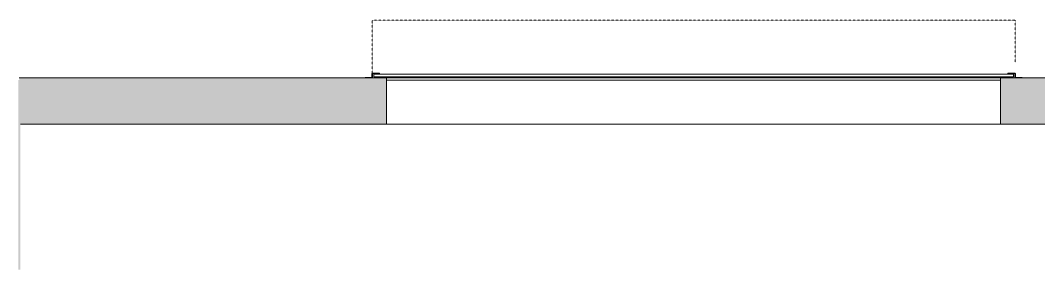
# Model space of a CAD drawing. Header units: millimetres. Extents: x -32090 to 18410, y 18847 to 76047.
# Drawn here: x 6975 to 14023, y 33032 to 34762 of the extents above; entities that cross this region are included whole.
import ezdxf

# ---------------------------------------------------------------- set-up
doc = ezdxf.new("R2010")
doc.units = ezdxf.units.MM
doc.linetypes.add('Dash 0_6', pattern=[1.2, 0.6, -0.6])
for name, color, linetype, lineweight in [('A-DOOR', 31, 'Continuous', 5), ('A-DOOR-HDLN', 31, 'Dash 0_6', 5), ('A-FLOR', 192, 'Continuous', 5), ('A-WALL', 113, 'Continuous', 5), ('A-WALL-PATT', 111, 'Continuous', 5)]:
    doc.layers.add(name, color=color, linetype=linetype, lineweight=lineweight)

# ---------------------------------------------------------------- blocks, each defined once
blk = doc.blocks.new('DP3-RF101 - DP3-RF101-10493013-1st Traffic Floor Plan - Pedestrian')
at = {"layer": 'A-DOOR'}
for p, q in [((-2273.8, 163), (-2228, 163)), ((-2273.8, 160), (-2273.8, 163)), ((-2228, 190), (-2225, 190)), ((-2228, 163), (-2228, 190)), ((-2225, 194), (-2175, 194)), ((-2225, 190), (-2225, 194)), ((-2225, 190), (-2225, 160)), ((-2223, 192), (-2223, 162)), ((-2175, 192), (-2223, 192)), ((-2223, 162), (-2175, 162)), ((-2213, 187), (2213, 187)), ((-2213, 167), (-2213, 187)), ((2213, 187), (-2213, 187)), ((2213, 187), (-2213, 187)), ((2213, 187), (-2213, 187)), ((2213, 187), (-2213, 187)), ((2213, 187), (-2213, 187)), ((2213, 187), (-2213, 187)), ((2213, 187), (-2213, 187)), ((2213, 187), (-2213, 187)), ((2213, 187), (-2213, 187)), ((2213, 187), (-2213, 187)), ((2213, 187), (-2213, 187)), ((2213, 187), (-2213, 187)), ((2213, 187), (-2213, 187)), ((2213, 187), (-2213, 187)), ((2213, 187), (-2213, 187)), ((2213, 187), (-2213, 187)), ((2213, 187), (-2213, 187)), ((2213, 187), (-2213, 187)), ((2213, 187), (-2213, 187)), ((2213, 187), (-2213, 187)), ((2213, 167), (-2213, 167)), ((2213, 167), (-2213, 167)), ((2213, 167), (-2213, 167)), ((2213, 167), (-2213, 167)), ((2213, 167), (-2213, 167)), ((2213, 167), (-2213, 167)), ((2213, 167), (-2213, 167)), ((2213, 167), (-2213, 167)), ((2213, 167), (-2213, 167)), ((2213, 167), (-2213, 167)), ((2213, 167), (-2213, 167)), ((2213, 167), (-2213, 167)), ((2213, 167), (-2213, 167)), ((2213, 167), (-2213, 167)), ((2213, 167), (-2213, 167)), ((2213, 167), (-2213, 167)), ((2213, 167), (-2213, 167)), ((2213, 167), (-2213, 167)), ((2213, 167), (-2213, 167)), ((2213, 167), (-2213, 167)), ((2213, 167), (-2213, 167)), ((-2175, 194), (-2175, 192)), ((-2175, 162), (-2175, 160)), ((2175, 194), (2225, 194)), ((2175, 192), (2175, 194)), ((2223.1, 192), (2175, 192)), ((2175, 162), (2223.1, 162)), ((2175, 160), (2175, 162)), ((2213, 187), (2213, 167)), ((2223.1, 162), (2223.1, 192)), ((2225, 194), (2225, 190)), ((2225, 190), (2225, 160)), ((2225, 190), (2228, 190)), ((2228, 190), (2228, 163)), ((2228, 163), (2273.8, 163)), ((2273.8, 163), (2273.8, 160))]:
    blk.add_line(p, q, dxfattribs=at)
at = {"layer": 'A-DOOR-HDLN'}
for p, q in [((-2225, 560), (2225, 560)), ((-2225, 194), (-2225, 560)), ((2225, 560), (2225, 270))]:
    blk.add_line(p, q, dxfattribs=at)

msp = doc.modelspace()

# ---------------------------------------------------------------- hatches: boundary and pattern name
at = {"layer": 'A-WALL-PATT'}
h = msp.add_hatch(color=256, dxfattribs=at)
h.paths.add_polyline_path([(16195.1, 34042), (16195.1, 34362), (13760.1, 34362), (13760.1, 34042), (15150.7, 34042)])
h.paths.add_polyline_path([(8213.3, 34042), (9510.1, 34042), (9510.1, 34362), (6967.6, 34362), (6967.6, 34347), (6960.1, 34347), (6960.1, 34042), (6975.1, 34042)])
msp.add_hatch(color=256, dxfattribs=at).paths.add_polyline_path([(6960.1, 33032), (6975.1, 33032), (6975.1, 34042), (6960.1, 34042), (6960.1, 33047)])

# ---------------------------------------------------------------- linework, layer by layer
at = {"layer": 'A-FLOR'}
msp.add_line((13760.1, 34347), (9510.1, 34347), dxfattribs=at)
at = {"layer": 'A-WALL', "lineweight": 15}
for p, q in [((9510.1, 34362), (6967.6, 34362)), ((9510.1, 34042), (9510.1, 34362)), ((16195.1, 34362), (13760.1, 34362)), ((13760.1, 34362), (13760.1, 34042)), ((6975.1, 34042), (9510.1, 34042)), ((13760.1, 34042), (16195.1, 34042))]:
    msp.add_line(p, q, dxfattribs=at)
at = {"layer": 'A-WALL'}
for p, q in [((9510.1, 34362), (13760.1, 34362)), ((13760.1, 34042), (9510.1, 34042))]:
    msp.add_line(p, q, dxfattribs=at)

# ---------------------------------------------------------------- block references
at = {"layer": 'A-DOOR'}
msp.add_blockref('DP3-RF101 - DP3-RF101-10493013-1st Traffic Floor Plan - Pedestrian', (11635.1, 34202), dxfattribs=at)

doc.saveas('drawing.dxf')
